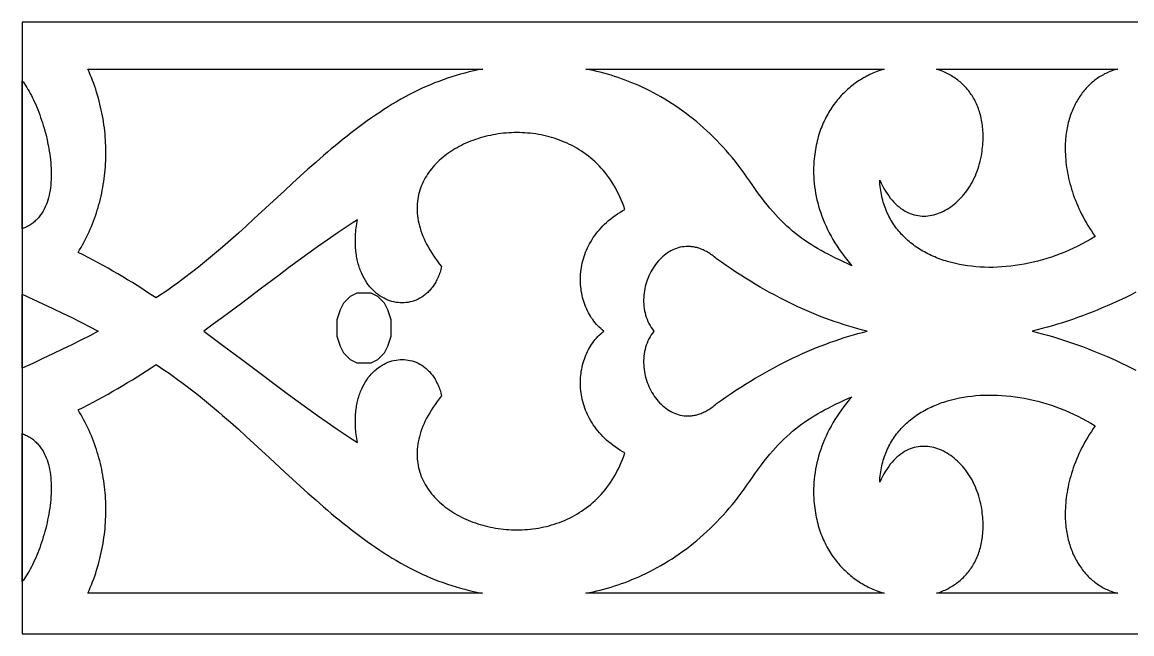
# Model space of a CAD drawing. Extents: x -54 to 62, y 3 to 43.
# Drawn here: x -54.4 to 18.1, y 2.8 to 42.8 of the extents above; entities that cross this region are included whole.
import ezdxf

# ---------------------------------------------------------------- set-up
doc = ezdxf.new("R2010")
doc.units = 0
doc.header["$MEASUREMENT"] = 0
doc.layers.get('0').update_dxf_attribs({"linetype": 'CONTINUOUS'})
doc.layers.add('LAYER_1', color=18, linetype='CONTINUOUS')

msp = doc.modelspace()

# ---------------------------------------------------------------- linework, layer by layer
msp.add_line((-54.409, 42.796), (-54.409, 2.81))
at = {"layer": 'LAYER_1'}
for points in [[(61.976, 42.796), (-54.409, 42.796)], [(18.364, 25.135), (18.051, 24.979), (17.738, 24.827), (17.424, 24.677), (17.108, 24.531), (16.791, 24.388), (16.474, 24.248), (16.155, 24.112), (15.835, 23.979), (15.514, 23.849), (15.192, 23.723), (14.869, 23.601), (14.545, 23.482), (14.22, 23.368), (13.893, 23.257), (13.566, 23.15), (13.237, 23.047), (12.908, 22.948), (12.577, 22.853), (12.245, 22.762), (11.913, 22.676), (11.579, 22.594), (11.913, 22.512), (12.245, 22.426), (12.577, 22.335), (12.908, 22.24), (13.237, 22.141), (13.566, 22.038), (13.893, 21.931), (14.22, 21.82), (14.545, 21.705), (14.869, 21.587), (15.192, 21.464), (15.514, 21.338), (15.835, 21.208), (16.155, 21.075), (16.474, 20.939), (16.791, 20.799), (17.108, 20.656), (17.424, 20.509), (17.738, 20.36), (18.051, 20.207), (18.364, 20.052)], [(-54.409, 2.81), (61.976, 2.81)]]:
    msp.add_lwpolyline(points, dxfattribs=at)
for points in [[(-24.32, 39.731), (-24.614, 39.673), (-24.906, 39.61), (-25.197, 39.542), (-25.487, 39.469), (-25.775, 39.391), (-26.061, 39.308), (-26.346, 39.221), (-26.628, 39.128), (-26.909, 39.031), (-27.188, 38.929), (-27.464, 38.822), (-27.738, 38.711), (-28.009, 38.594), (-28.278, 38.473), (-28.544, 38.347), (-28.808, 38.217), (-29.095, 38.067), (-29.38, 37.914), (-29.664, 37.756), (-29.945, 37.593), (-30.224, 37.426), (-30.501, 37.256), (-30.776, 37.081), (-31.049, 36.902), (-31.32, 36.72), (-31.59, 36.534), (-31.859, 36.344), (-32.125, 36.152), (-32.391, 35.956), (-32.654, 35.757), (-32.917, 35.555), (-33.178, 35.35), (-33.439, 35.143), (-33.698, 34.933), (-33.956, 34.721), (-34.213, 34.506), (-34.469, 34.289), (-34.724, 34.07), (-35.233, 33.627), (-35.739, 33.178), (-36.243, 32.723), (-36.747, 32.263), (-37.249, 31.8), (-38.254, 30.868), (-39.264, 29.935), (-39.771, 29.47), (-40.282, 29.008), (-40.796, 28.551), (-41.313, 28.098), (-41.574, 27.874), (-41.836, 27.651), (-42.099, 27.43), (-42.363, 27.211), (-42.629, 26.994), (-42.896, 26.779), (-43.165, 26.566), (-43.435, 26.356), (-43.707, 26.148), (-43.981, 25.943), (-44.257, 25.741), (-44.534, 25.542), (-44.814, 25.345), (-45.096, 25.152), (-45.379, 24.962), (-45.665, 24.776), (-45.972, 24.978), (-46.28, 25.178), (-46.589, 25.377), (-46.9, 25.573), (-47.212, 25.767), (-47.525, 25.959), (-47.841, 26.149), (-48.158, 26.336), (-48.477, 26.521), (-48.797, 26.704), (-49.12, 26.884), (-49.444, 27.061), (-49.77, 27.236), (-50.098, 27.408), (-50.429, 27.577), (-50.761, 27.743), (-50.662, 27.904), (-50.565, 28.068), (-50.471, 28.233), (-50.38, 28.399), (-50.292, 28.568), (-50.206, 28.737), (-50.123, 28.908), (-50.043, 29.081), (-49.966, 29.254), (-49.891, 29.429), (-49.819, 29.606), (-49.75, 29.784), (-49.684, 29.962), (-49.62, 30.142), (-49.56, 30.323), (-49.502, 30.506), (-49.447, 30.689), (-49.394, 30.873), (-49.345, 31.058), (-49.298, 31.244), (-49.255, 31.431), (-49.214, 31.619), (-49.176, 31.808), (-49.14, 31.997), (-49.108, 32.187), (-49.078, 32.378), (-49.052, 32.569), (-49.028, 32.761), (-49.007, 32.954), (-48.989, 33.147), (-48.973, 33.341), (-48.961, 33.535), (-48.952, 33.729), (-48.945, 33.924), (-48.941, 34.119), (-48.941, 34.314), (-48.943, 34.51), (-48.948, 34.705), (-48.956, 34.901), (-48.967, 35.097), (-48.981, 35.293), (-48.998, 35.49), (-49.017, 35.686), (-49.04, 35.882), (-49.066, 36.078), (-49.094, 36.274), (-49.126, 36.469), (-49.161, 36.665), (-49.198, 36.86), (-49.239, 37.055), (-49.282, 37.25), (-49.329, 37.444), (-49.378, 37.638), (-49.431, 37.831), (-49.486, 38.024), (-49.545, 38.216), (-49.606, 38.408), (-49.671, 38.599), (-49.738, 38.79), (-49.809, 38.98), (-49.883, 39.169), (-49.959, 39.357), (-50.039, 39.545), (-50.122, 39.731)], [(1.918, 39.731), (1.705, 39.664), (1.494, 39.589), (1.285, 39.507), (1.182, 39.462), (1.078, 39.416), (0.976, 39.368), (0.874, 39.318), (0.773, 39.265), (0.672, 39.211), (0.572, 39.155), (0.473, 39.097), (0.375, 39.037), (0.278, 38.976), (0.181, 38.912), (0.086, 38.846), (-0.009, 38.778), (-0.102, 38.709), (-0.195, 38.637), (-0.286, 38.563), (-0.376, 38.488), (-0.466, 38.41), (-0.554, 38.331), (-0.64, 38.249), (-0.726, 38.166), (-0.81, 38.081), (-0.893, 37.993), (-0.975, 37.904), (-1.055, 37.813), (-1.133, 37.72), (-1.211, 37.625), (-1.286, 37.528), (-1.36, 37.429), (-1.433, 37.328), (-1.504, 37.225), (-1.573, 37.12), (-1.641, 37.013), (-1.707, 36.904), (-1.771, 36.793), (-1.833, 36.681), (-1.894, 36.566), (-1.952, 36.449), (-2.009, 36.331), (-2.064, 36.21), (-2.116, 36.088), (-2.167, 35.963), (-2.216, 35.837), (-2.262, 35.708), (-2.307, 35.578), (-2.349, 35.445), (-2.389, 35.311), (-2.427, 35.175), (-2.463, 35.037), (-2.496, 34.896), (-2.527, 34.754), (-2.555, 34.61), (-2.581, 34.464), (-2.605, 34.316), (-2.626, 34.166), (-2.645, 34.014), (-2.661, 33.86), (-2.675, 33.704), (-2.688, 33.501), (-2.696, 33.298), (-2.698, 33.092), (-2.696, 32.886), (-2.688, 32.678), (-2.675, 32.469), (-2.657, 32.258), (-2.633, 32.047), (-2.603, 31.835), (-2.568, 31.622), (-2.526, 31.408), (-2.479, 31.193), (-2.426, 30.978), (-2.368, 30.762), (-2.303, 30.546), (-2.231, 30.329), (-2.154, 30.113), (-2.07, 29.895), (-1.98, 29.678), (-1.884, 29.461), (-1.781, 29.243), (-1.671, 29.026), (-1.555, 28.809), (-1.432, 28.592), (-1.302, 28.376), (-1.165, 28.16), (-1.021, 27.944), (-0.87, 27.729), (-0.712, 27.514), (-0.547, 27.301), (-0.374, 27.088), (-0.194, 26.876), (-0.471, 27.001), (-0.74, 27.126), (-1.002, 27.249), (-1.257, 27.372), (-1.504, 27.496), (-1.746, 27.62), (-1.981, 27.744), (-2.21, 27.871), (-2.434, 27.999), (-2.652, 28.129), (-2.866, 28.262), (-3.076, 28.398), (-3.282, 28.537), (-3.483, 28.681), (-3.682, 28.828), (-3.877, 28.981), (-4.07, 29.138), (-4.26, 29.302), (-4.448, 29.471), (-4.635, 29.646), (-4.82, 29.829), (-5.005, 30.018), (-5.189, 30.216), (-5.372, 30.421), (-5.556, 30.635), (-5.739, 30.858), (-5.924, 31.09), (-6.11, 31.332), (-6.297, 31.584), (-6.486, 31.847), (-6.677, 32.121), (-6.871, 32.406), (-7.053, 32.672), (-7.238, 32.934), (-7.425, 33.19), (-7.616, 33.442), (-7.809, 33.689), (-8.005, 33.931), (-8.204, 34.168), (-8.405, 34.4), (-8.609, 34.627), (-8.815, 34.85), (-9.024, 35.067), (-9.236, 35.28), (-9.45, 35.488), (-9.666, 35.692), (-9.885, 35.89), (-10.105, 36.084), (-10.328, 36.273), (-10.554, 36.458), (-10.781, 36.637), (-11.01, 36.812), (-11.242, 36.982), (-11.475, 37.148), (-11.71, 37.309), (-11.947, 37.465), (-12.186, 37.616), (-12.427, 37.763), (-12.669, 37.906), (-12.913, 38.043), (-13.159, 38.176), (-13.406, 38.305), (-13.655, 38.429), (-13.905, 38.548), (-14.124, 38.648), (-14.345, 38.744), (-14.567, 38.837), (-14.791, 38.927), (-15.017, 39.013), (-15.244, 39.095), (-15.472, 39.174), (-15.702, 39.25), (-15.934, 39.322), (-16.166, 39.391), (-16.4, 39.456), (-16.635, 39.518), (-16.871, 39.577), (-17.109, 39.632), (-17.347, 39.683), (-17.586, 39.731)], [(17.18, 39.731), (17.091, 39.709), (17.002, 39.684), (16.914, 39.656), (16.827, 39.627), (16.74, 39.596), (16.654, 39.562), (16.569, 39.527), (16.484, 39.49), (16.401, 39.45), (16.317, 39.409), (16.235, 39.365), (16.154, 39.32), (16.073, 39.272), (15.993, 39.223), (15.914, 39.171), (15.836, 39.118), (15.759, 39.063), (15.683, 39.005), (15.608, 38.946), (15.534, 38.885), (15.462, 38.822), (15.39, 38.758), (15.319, 38.691), (15.25, 38.622), (15.182, 38.552), (15.115, 38.48), (15.049, 38.406), (14.984, 38.33), (14.921, 38.253), (14.859, 38.173), (14.799, 38.092), (14.739, 38.009), (14.682, 37.924), (14.625, 37.838), (14.57, 37.75), (14.517, 37.66), (14.465, 37.569), (14.415, 37.475), (14.366, 37.38), (14.319, 37.284), (14.274, 37.186), (14.23, 37.086), (14.188, 36.984), (14.147, 36.881), (14.109, 36.776), (14.072, 36.67), (14.037, 36.562), (14.003, 36.453), (13.972, 36.341), (13.942, 36.229), (13.915, 36.115), (13.889, 35.999), (13.865, 35.882), (13.844, 35.763), (13.824, 35.643), (13.806, 35.521), (13.791, 35.398), (13.777, 35.273), (13.766, 35.147), (13.757, 35.02), (13.75, 34.891), (13.745, 34.761), (13.743, 34.629), (13.742, 34.496), (13.745, 34.329), (13.751, 34.161), (13.761, 33.992), (13.774, 33.822), (13.79, 33.651), (13.81, 33.478), (13.834, 33.305), (13.861, 33.13), (13.892, 32.955), (13.926, 32.779), (13.964, 32.602), (14.006, 32.424), (14.052, 32.246), (14.101, 32.067), (14.155, 31.887), (14.212, 31.707), (14.273, 31.526), (14.338, 31.345), (14.408, 31.163), (14.481, 30.981), (14.559, 30.798), (14.64, 30.615), (14.726, 30.432), (14.817, 30.249), (14.911, 30.066), (15.01, 29.882), (15.113, 29.699), (15.221, 29.515), (15.333, 29.331), (15.45, 29.148), (15.571, 28.964), (15.697, 28.781), (15.421, 28.613), (15.142, 28.453), (14.861, 28.3), (14.577, 28.154), (14.292, 28.016), (14.004, 27.885), (13.714, 27.761), (13.423, 27.645), (13.131, 27.536), (12.838, 27.434), (12.544, 27.34), (12.249, 27.252), (11.954, 27.172), (11.658, 27.099), (11.363, 27.034), (11.068, 26.975), (10.773, 26.924), (10.48, 26.88), (10.187, 26.844), (9.895, 26.814), (9.605, 26.792), (9.316, 26.776), (9.029, 26.768), (8.745, 26.767), (8.462, 26.773), (8.182, 26.787), (7.905, 26.807), (7.631, 26.835), (7.36, 26.869), (7.092, 26.911), (6.828, 26.96), (6.568, 27.016), (6.312, 27.078), (6.06, 27.148), (5.936, 27.186), (5.813, 27.225), (5.691, 27.267), (5.57, 27.309), (5.451, 27.354), (5.333, 27.4), (5.216, 27.449), (5.101, 27.498), (4.986, 27.55), (4.874, 27.603), (4.762, 27.659), (4.653, 27.715), (4.544, 27.774), (4.437, 27.834), (4.332, 27.897), (4.228, 27.96), (4.126, 28.026), (4.025, 28.093), (3.926, 28.162), (3.829, 28.233), (3.733, 28.306), (3.639, 28.38), (3.547, 28.456), (3.457, 28.534), (3.368, 28.613), (3.281, 28.694), (3.196, 28.777), (3.113, 28.862), (3.032, 28.948), (2.953, 29.036), (2.876, 29.126), (2.801, 29.218), (2.727, 29.311), (2.656, 29.406), (2.587, 29.503), (2.52, 29.601), (2.456, 29.701), (2.393, 29.803), (2.333, 29.906), (2.274, 30.012), (2.218, 30.119), (2.165, 30.227), (2.114, 30.338), (2.065, 30.45), (2.018, 30.564), (1.974, 30.679), (1.932, 30.796), (1.892, 30.915), (1.856, 31.036), (1.821, 31.158), (1.789, 31.282), (1.76, 31.408), (1.733, 31.535), (1.709, 31.664), (1.688, 31.795), (1.669, 31.928), (1.653, 32.062), (1.64, 32.198), (1.629, 32.335), (1.621, 32.474), (1.712, 32.279), (1.805, 32.092), (1.902, 31.915), (2.001, 31.747), (2.103, 31.587), (2.208, 31.437), (2.315, 31.296), (2.425, 31.163), (2.536, 31.039), (2.65, 30.923), (2.766, 30.815), (2.883, 30.716), (3.002, 30.625), (3.123, 30.542), (3.245, 30.466), (3.368, 30.399), (3.493, 30.339), (3.618, 30.287), (3.745, 30.242), (3.872, 30.204), (4, 30.174), (4.128, 30.15), (4.257, 30.134), (4.386, 30.124), (4.515, 30.121), (4.644, 30.125), (4.773, 30.135), (4.902, 30.152), (5.03, 30.175), (5.158, 30.204), (5.285, 30.239), (5.411, 30.281), (5.537, 30.328), (5.661, 30.38), (5.784, 30.439), (5.906, 30.502), (6.027, 30.571), (6.145, 30.646), (6.263, 30.725), (6.378, 30.81), (6.491, 30.9), (6.603, 30.994), (6.712, 31.093), (6.819, 31.196), (6.923, 31.304), (7.025, 31.417), (7.124, 31.534), (7.22, 31.654), (7.313, 31.779), (7.403, 31.908), (7.489, 32.04), (7.573, 32.176), (7.653, 32.316), (7.729, 32.459), (7.801, 32.606), (7.87, 32.755), (7.935, 32.908), (7.995, 33.064), (8.051, 33.223), (8.103, 33.384), (8.15, 33.548), (8.192, 33.715), (8.23, 33.884), (8.263, 34.055), (8.287, 34.201), (8.308, 34.345), (8.326, 34.487), (8.342, 34.627), (8.354, 34.766), (8.364, 34.902), (8.372, 35.037), (8.376, 35.17), (8.378, 35.301), (8.377, 35.431), (8.374, 35.558), (8.368, 35.684), (8.359, 35.808), (8.348, 35.93), (8.335, 36.051), (8.319, 36.169), (8.301, 36.286), (8.28, 36.401), (8.257, 36.514), (8.232, 36.626), (8.204, 36.735), (8.174, 36.843), (8.142, 36.949), (8.108, 37.053), (8.072, 37.155), (8.033, 37.256), (7.993, 37.355), (7.95, 37.451), (7.906, 37.546), (7.859, 37.64), (7.811, 37.731), (7.76, 37.821), (7.708, 37.909), (7.654, 37.995), (7.598, 38.079), (7.541, 38.161), (7.481, 38.242), (7.42, 38.321), (7.357, 38.398), (7.293, 38.473), (7.227, 38.546), (7.159, 38.618), (7.09, 38.687), (7.019, 38.755), (6.947, 38.821), (6.874, 38.886), (6.799, 38.948), (6.722, 39.009), (6.645, 39.067), (6.566, 39.124), (6.485, 39.18), (6.404, 39.233), (6.321, 39.284), (6.237, 39.334), (6.152, 39.382), (6.066, 39.428), (5.979, 39.472), (5.89, 39.515), (5.801, 39.556), (5.711, 39.594), (5.619, 39.631), (5.527, 39.667), (5.34, 39.731)], [(-54.409, 38.965), (-54.334, 38.865), (-54.258, 38.758), (-54.183, 38.646), (-54.107, 38.528), (-54.032, 38.405), (-53.958, 38.276), (-53.884, 38.142), (-53.811, 38.004), (-53.739, 37.86), (-53.667, 37.713), (-53.597, 37.561), (-53.527, 37.405), (-53.459, 37.246), (-53.393, 37.082), (-53.328, 36.916), (-53.264, 36.747), (-53.203, 36.574), (-53.143, 36.399), (-53.085, 36.222), (-53.029, 36.042), (-52.976, 35.861), (-52.924, 35.677), (-52.875, 35.492), (-52.829, 35.306), (-52.786, 35.119), (-52.745, 34.93), (-52.707, 34.742), (-52.672, 34.552), (-52.64, 34.363), (-52.612, 34.173), (-52.587, 33.984), (-52.565, 33.795), (-52.547, 33.606), (-52.533, 33.419), (-52.522, 33.233), (-52.516, 33.047), (-52.513, 32.864), (-52.515, 32.682), (-52.521, 32.502), (-52.531, 32.325), (-52.546, 32.15), (-52.566, 31.977), (-52.59, 31.807), (-52.62, 31.641), (-52.654, 31.477), (-52.693, 31.318), (-52.738, 31.162), (-52.788, 31.009), (-52.843, 30.861), (-52.904, 30.718), (-52.971, 30.579), (-53.044, 30.445), (-53.122, 30.316), (-53.163, 30.253), (-53.206, 30.192), (-53.251, 30.132), (-53.297, 30.073), (-53.345, 30.016), (-53.394, 29.961), (-53.445, 29.907), (-53.497, 29.854), (-53.551, 29.803), (-53.607, 29.753), (-53.665, 29.706), (-53.724, 29.659), (-53.784, 29.615), (-53.847, 29.572), (-53.911, 29.53), (-53.977, 29.491), (-54.044, 29.453), (-54.114, 29.417), (-54.185, 29.383), (-54.258, 29.351), (-54.333, 29.32), (-54.409, 29.292)], [(-42.539, 22.594), (-41.926, 22.144), (-41.314, 21.69), (-40.09, 20.773), (-38.864, 19.85), (-37.629, 18.924), (-37.007, 18.463), (-36.381, 18.002), (-35.75, 17.544), (-35.115, 17.089), (-34.473, 16.637), (-33.825, 16.189), (-33.499, 15.966), (-33.17, 15.745), (-32.84, 15.525), (-32.508, 15.307), (-32.531, 15.443), (-32.552, 15.577), (-32.571, 15.709), (-32.587, 15.84), (-32.601, 15.969), (-32.613, 16.096), (-32.623, 16.222), (-32.63, 16.346), (-32.635, 16.469), (-32.638, 16.59), (-32.639, 16.709), (-32.638, 16.826), (-32.635, 16.942), (-32.629, 17.056), (-32.622, 17.168), (-32.613, 17.279), (-32.602, 17.388), (-32.589, 17.495), (-32.574, 17.601), (-32.557, 17.705), (-32.539, 17.807), (-32.519, 17.908), (-32.497, 18.007), (-32.473, 18.104), (-32.448, 18.199), (-32.421, 18.293), (-32.392, 18.385), (-32.362, 18.475), (-32.331, 18.564), (-32.298, 18.651), (-32.227, 18.819), (-32.151, 18.981), (-32.069, 19.136), (-31.983, 19.284), (-31.891, 19.424), (-31.795, 19.558), (-31.695, 19.685), (-31.59, 19.804), (-31.482, 19.917), (-31.37, 20.022), (-31.255, 20.121), (-31.137, 20.212), (-31.017, 20.296), (-30.893, 20.373), (-30.768, 20.443), (-30.64, 20.505), (-30.511, 20.56), (-30.38, 20.608), (-30.248, 20.649), (-30.115, 20.682), (-29.982, 20.708), (-29.847, 20.727), (-29.713, 20.738), (-29.579, 20.742), (-29.445, 20.738), (-29.312, 20.727), (-29.18, 20.708), (-29.048, 20.682), (-28.918, 20.649), (-28.79, 20.608), (-28.664, 20.559), (-28.539, 20.503), (-28.418, 20.439), (-28.298, 20.368), (-28.24, 20.329), (-28.182, 20.288), (-28.125, 20.246), (-28.069, 20.202), (-28.014, 20.155), (-27.96, 20.107), (-27.906, 20.057), (-27.854, 20.005), (-27.802, 19.951), (-27.752, 19.895), (-27.702, 19.837), (-27.654, 19.777), (-27.607, 19.716), (-27.561, 19.652), (-27.516, 19.586), (-27.472, 19.519), (-27.43, 19.449), (-27.388, 19.377), (-27.349, 19.304), (-27.31, 19.228), (-27.273, 19.151), (-27.237, 19.072), (-27.203, 18.99), (-27.17, 18.907), (-27.139, 18.822), (-27.109, 18.734), (-27.081, 18.645), (-27.054, 18.554), (-27.029, 18.46), (-27.006, 18.365), (-27.155, 18.179), (-27.296, 17.993), (-27.43, 17.809), (-27.555, 17.626), (-27.673, 17.444), (-27.783, 17.264), (-27.886, 17.084), (-27.982, 16.906), (-28.07, 16.729), (-28.152, 16.554), (-28.226, 16.38), (-28.293, 16.207), (-28.353, 16.036), (-28.407, 15.866), (-28.454, 15.698), (-28.494, 15.532), (-28.528, 15.367), (-28.556, 15.203), (-28.577, 15.042), (-28.592, 14.882), (-28.602, 14.723), (-28.605, 14.567), (-28.602, 14.412), (-28.593, 14.259), (-28.579, 14.108), (-28.56, 13.959), (-28.534, 13.811), (-28.504, 13.666), (-28.468, 13.523), (-28.427, 13.381), (-28.38, 13.242), (-28.329, 13.105), (-28.273, 12.97), (-28.212, 12.837), (-28.147, 12.706), (-28.076, 12.577), (-28.002, 12.451), (-27.923, 12.327), (-27.839, 12.205), (-27.752, 12.086), (-27.66, 11.969), (-27.564, 11.854), (-27.464, 11.742), (-27.361, 11.632), (-27.254, 11.525), (-27.143, 11.421), (-27.028, 11.319), (-26.911, 11.219), (-26.79, 11.122), (-26.665, 11.028), (-26.538, 10.937), (-26.407, 10.848), (-26.274, 10.762), (-26.137, 10.679), (-25.998, 10.599), (-25.857, 10.522), (-25.712, 10.447), (-25.566, 10.376), (-25.416, 10.307), (-25.265, 10.241), (-25.112, 10.179), (-24.956, 10.119), (-24.799, 10.063), (-24.639, 10.01), (-24.478, 9.96), (-24.315, 9.913), (-24.151, 9.869), (-23.985, 9.829), (-23.818, 9.792), (-23.649, 9.758), (-23.479, 9.728), (-23.309, 9.701), (-23.137, 9.677), (-22.964, 9.657), (-22.791, 9.641), (-22.616, 9.628), (-22.442, 9.618), (-22.266, 9.613), (-22.091, 9.61), (-21.915, 9.612), (-21.739, 9.617), (-21.562, 9.626), (-21.386, 9.638), (-21.21, 9.655), (-21.034, 9.675), (-20.858, 9.699), (-20.683, 9.727), (-20.508, 9.759), (-20.334, 9.795), (-20.16, 9.835), (-19.987, 9.879), (-19.815, 9.926), (-19.644, 9.979), (-19.474, 10.035), (-19.305, 10.095), (-19.138, 10.159), (-18.972, 10.228), (-18.807, 10.301), (-18.644, 10.378), (-18.482, 10.46), (-18.323, 10.546), (-18.165, 10.636), (-18.009, 10.731), (-17.855, 10.83), (-17.703, 10.934), (-17.554, 11.042), (-17.406, 11.155), (-17.262, 11.272), (-17.119, 11.394), (-16.98, 11.521), (-16.843, 11.652), (-16.709, 11.788), (-16.578, 11.929), (-16.45, 12.074), (-16.325, 12.225), (-16.203, 12.38), (-16.084, 12.54), (-15.969, 12.705), (-15.858, 12.875), (-15.75, 13.05), (-15.645, 13.23), (-15.545, 13.415), (-15.448, 13.605), (-15.356, 13.8), (-15.267, 14), (-15.183, 14.206), (-15.103, 14.417), (-15.028, 14.633), (-15.196, 14.728), (-15.359, 14.826), (-15.517, 14.927), (-15.669, 15.031), (-15.816, 15.138), (-15.957, 15.248), (-16.094, 15.361), (-16.225, 15.476), (-16.351, 15.593), (-16.472, 15.713), (-16.587, 15.835), (-16.698, 15.959), (-16.804, 16.085), (-16.904, 16.213), (-17, 16.343), (-17.091, 16.475), (-17.177, 16.607), (-17.258, 16.742), (-17.335, 16.878), (-17.406, 17.015), (-17.473, 17.153), (-17.535, 17.292), (-17.593, 17.432), (-17.646, 17.572), (-17.694, 17.714), (-17.738, 17.856), (-17.777, 17.998), (-17.812, 18.141), (-17.842, 18.284), (-17.868, 18.427), (-17.89, 18.571), (-17.907, 18.714), (-17.921, 18.857), (-17.929, 18.999), (-17.934, 19.141), (-17.935, 19.283), (-17.931, 19.424), (-17.923, 19.564), (-17.911, 19.704), (-17.896, 19.842), (-17.876, 19.98), (-17.852, 20.116), (-17.824, 20.251), (-17.793, 20.385), (-17.758, 20.517), (-17.718, 20.647), (-17.676, 20.776), (-17.629, 20.903), (-17.579, 21.028), (-17.525, 21.15), (-17.467, 21.271), (-17.406, 21.39), (-17.341, 21.506), (-17.273, 21.619), (-17.202, 21.73), (-17.127, 21.839), (-17.048, 21.944), (-16.966, 22.047), (-16.881, 22.146), (-16.793, 22.242), (-16.701, 22.336), (-16.607, 22.425), (-16.509, 22.512), (-16.408, 22.594), (-16.509, 22.677), (-16.607, 22.763), (-16.701, 22.852), (-16.793, 22.945), (-16.881, 23.042), (-16.966, 23.141), (-17.048, 23.244), (-17.127, 23.349), (-17.202, 23.457), (-17.273, 23.568), (-17.341, 23.682), (-17.406, 23.798), (-17.467, 23.916), (-17.525, 24.037), (-17.579, 24.16), (-17.629, 24.285), (-17.676, 24.412), (-17.718, 24.54), (-17.758, 24.671), (-17.793, 24.803), (-17.824, 24.936), (-17.852, 25.071), (-17.876, 25.208), (-17.896, 25.345), (-17.911, 25.484), (-17.923, 25.623), (-17.931, 25.764), (-17.935, 25.905), (-17.934, 26.046), (-17.929, 26.189), (-17.921, 26.331), (-17.907, 26.474), (-17.89, 26.617), (-17.868, 26.761), (-17.842, 26.904), (-17.812, 27.047), (-17.777, 27.19), (-17.738, 27.332), (-17.694, 27.474), (-17.646, 27.616), (-17.593, 27.756), (-17.535, 27.896), (-17.473, 28.036), (-17.406, 28.174), (-17.335, 28.31), (-17.258, 28.446), (-17.177, 28.58), (-17.091, 28.713), (-17, 28.845), (-16.904, 28.974), (-16.804, 29.102), (-16.698, 29.228), (-16.587, 29.352), (-16.472, 29.474), (-16.351, 29.594), (-16.225, 29.711), (-16.094, 29.826), (-15.957, 29.938), (-15.816, 30.048), (-15.669, 30.155), (-15.517, 30.259), (-15.359, 30.36), (-15.196, 30.458), (-15.028, 30.552), (-15.103, 30.769), (-15.183, 30.979), (-15.267, 31.185), (-15.356, 31.385), (-15.448, 31.581), (-15.545, 31.771), (-15.645, 31.956), (-15.75, 32.136), (-15.858, 32.311), (-15.969, 32.481), (-16.084, 32.646), (-16.203, 32.806), (-16.325, 32.961), (-16.45, 33.112), (-16.578, 33.258), (-16.709, 33.398), (-16.843, 33.534), (-16.98, 33.666), (-17.119, 33.792), (-17.262, 33.914), (-17.406, 34.032), (-17.554, 34.145), (-17.703, 34.253), (-17.855, 34.357), (-18.009, 34.456), (-18.165, 34.551), (-18.323, 34.641), (-18.482, 34.727), (-18.644, 34.809), (-18.807, 34.886), (-18.972, 34.959), (-19.138, 35.028), (-19.305, 35.092), (-19.474, 35.153), (-19.644, 35.209), (-19.815, 35.261), (-19.987, 35.309), (-20.16, 35.353), (-20.334, 35.393), (-20.508, 35.429), (-20.683, 35.46), (-20.858, 35.488), (-21.034, 35.513), (-21.21, 35.533), (-21.386, 35.549), (-21.562, 35.562), (-21.739, 35.571), (-21.915, 35.576), (-22.091, 35.577), (-22.266, 35.575), (-22.442, 35.569), (-22.616, 35.56), (-22.791, 35.547), (-22.964, 35.53), (-23.137, 35.51), (-23.309, 35.487), (-23.479, 35.46), (-23.649, 35.429), (-23.818, 35.395), (-23.985, 35.358), (-24.151, 35.318), (-24.315, 35.274), (-24.478, 35.228), (-24.639, 35.178), (-24.799, 35.124), (-24.956, 35.068), (-25.112, 35.008), (-25.265, 34.946), (-25.416, 34.88), (-25.566, 34.812), (-25.712, 34.74), (-25.857, 34.666), (-25.998, 34.588), (-26.137, 34.508), (-26.274, 34.425), (-26.407, 34.339), (-26.538, 34.25), (-26.665, 34.159), (-26.79, 34.065), (-26.911, 33.968), (-27.028, 33.868), (-27.143, 33.766), (-27.254, 33.662), (-27.361, 33.555), (-27.464, 33.445), (-27.564, 33.333), (-27.66, 33.218), (-27.752, 33.101), (-27.839, 32.982), (-27.923, 32.86), (-28.002, 32.736), (-28.076, 32.61), (-28.147, 32.481), (-28.212, 32.35), (-28.273, 32.217), (-28.329, 32.082), (-28.38, 31.945), (-28.427, 31.806), (-28.468, 31.664), (-28.504, 31.521), (-28.534, 31.375), (-28.56, 31.228), (-28.579, 31.079), (-28.593, 30.928), (-28.602, 30.775), (-28.605, 30.62), (-28.602, 30.463), (-28.592, 30.305), (-28.577, 30.145), (-28.556, 29.983), (-28.528, 29.82), (-28.494, 29.655), (-28.454, 29.488), (-28.407, 29.32), (-28.353, 29.151), (-28.293, 28.979), (-28.226, 28.807), (-28.152, 28.633), (-28.07, 28.457), (-27.982, 28.281), (-27.886, 28.103), (-27.783, 27.923), (-27.673, 27.743), (-27.555, 27.561), (-27.43, 27.378), (-27.296, 27.193), (-27.155, 27.008), (-27.006, 26.822), (-27.029, 26.727), (-27.054, 26.633), (-27.081, 26.542), (-27.109, 26.453), (-27.139, 26.366), (-27.17, 26.28), (-27.203, 26.197), (-27.237, 26.116), (-27.273, 26.036), (-27.31, 25.959), (-27.349, 25.884), (-27.388, 25.81), (-27.43, 25.739), (-27.472, 25.669), (-27.516, 25.602), (-27.561, 25.536), (-27.607, 25.472), (-27.654, 25.411), (-27.702, 25.351), (-27.752, 25.293), (-27.802, 25.237), (-27.854, 25.183), (-27.906, 25.131), (-27.96, 25.081), (-28.014, 25.033), (-28.069, 24.987), (-28.125, 24.942), (-28.182, 24.9), (-28.24, 24.859), (-28.298, 24.821), (-28.418, 24.749), (-28.539, 24.686), (-28.664, 24.629), (-28.79, 24.581), (-28.918, 24.54), (-29.048, 24.506), (-29.18, 24.48), (-29.312, 24.462), (-29.445, 24.451), (-29.579, 24.447), (-29.713, 24.451), (-29.847, 24.462), (-29.982, 24.481), (-30.115, 24.507), (-30.248, 24.54), (-30.38, 24.581), (-30.511, 24.628), (-30.64, 24.684), (-30.768, 24.746), (-30.893, 24.816), (-31.017, 24.893), (-31.137, 24.977), (-31.255, 25.068), (-31.37, 25.166), (-31.482, 25.272), (-31.59, 25.384), (-31.695, 25.504), (-31.795, 25.631), (-31.891, 25.764), (-31.983, 25.905), (-32.069, 26.053), (-32.151, 26.208), (-32.227, 26.369), (-32.298, 26.538), (-32.331, 26.625), (-32.362, 26.713), (-32.392, 26.804), (-32.421, 26.896), (-32.448, 26.989), (-32.473, 27.085), (-32.497, 27.182), (-32.519, 27.281), (-32.539, 27.381), (-32.557, 27.484), (-32.574, 27.588), (-32.589, 27.693), (-32.602, 27.801), (-32.613, 27.91), (-32.622, 28.021), (-32.629, 28.133), (-32.635, 28.247), (-32.638, 28.363), (-32.639, 28.48), (-32.638, 28.599), (-32.635, 28.72), (-32.63, 28.843), (-32.623, 28.967), (-32.613, 29.093), (-32.601, 29.22), (-32.587, 29.349), (-32.571, 29.48), (-32.552, 29.612), (-32.531, 29.746), (-32.508, 29.882), (-32.84, 29.664), (-33.17, 29.444), (-33.499, 29.223), (-33.825, 29.001), (-34.473, 28.552), (-35.115, 28.1), (-35.75, 27.645), (-36.381, 27.186), (-37.007, 26.726), (-37.629, 26.264), (-38.864, 25.338), (-40.09, 24.415), (-41.314, 23.498), (-41.926, 23.044)], [(-13.127, 22.595), (-13.126, 22.595), (-13.127, 22.594), (-13.126, 22.594), (-13.127, 22.594), (-13.221, 22.472), (-13.307, 22.347), (-13.386, 22.218), (-13.457, 22.087), (-13.522, 21.954), (-13.58, 21.818), (-13.631, 21.681), (-13.675, 21.541), (-13.712, 21.4), (-13.743, 21.258), (-13.768, 21.114), (-13.787, 20.97), (-13.799, 20.824), (-13.806, 20.679), (-13.806, 20.533), (-13.801, 20.387), (-13.79, 20.241), (-13.774, 20.096), (-13.752, 19.952), (-13.725, 19.808), (-13.693, 19.666), (-13.656, 19.525), (-13.613, 19.386), (-13.566, 19.248), (-13.514, 19.112), (-13.458, 18.979), (-13.397, 18.848), (-13.331, 18.72), (-13.262, 18.595), (-13.188, 18.474), (-13.11, 18.355), (-13.029, 18.24), (-12.943, 18.13), (-12.854, 18.023), (-12.761, 17.92), (-12.665, 17.822), (-12.565, 17.729), (-12.463, 17.641), (-12.357, 17.558), (-12.248, 17.481), (-12.136, 17.409), (-12.022, 17.344), (-11.905, 17.284), (-11.785, 17.231), (-11.663, 17.184), (-11.539, 17.145), (-11.412, 17.112), (-11.283, 17.087), (-11.153, 17.069), (-11.021, 17.059), (-10.954, 17.057), (-10.886, 17.057), (-10.819, 17.059), (-10.751, 17.063), (-10.682, 17.069), (-10.614, 17.077), (-10.544, 17.088), (-10.475, 17.1), (-10.405, 17.115), (-10.335, 17.132), (-10.265, 17.152), (-10.194, 17.174), (-10.123, 17.198), (-10.052, 17.224), (-9.981, 17.253), (-9.909, 17.284), (-9.838, 17.318), (-9.766, 17.354), (-9.694, 17.393), (-9.621, 17.434), (-9.549, 17.478), (-9.477, 17.524), (-9.404, 17.573), (-9.331, 17.625), (-9.258, 17.679), (-9.185, 17.736), (-9.113, 17.796), (-9.04, 17.858), (-8.721, 18.085), (-8.403, 18.306), (-8.086, 18.521), (-7.769, 18.732), (-7.454, 18.937), (-7.139, 19.136), (-6.824, 19.331), (-6.511, 19.52), (-6.198, 19.704), (-5.886, 19.882), (-5.574, 20.056), (-5.263, 20.225), (-4.954, 20.389), (-4.644, 20.547), (-4.336, 20.701), (-4.028, 20.85), (-3.721, 20.994), (-3.415, 21.133), (-3.109, 21.267), (-2.804, 21.397), (-2.5, 21.521), (-2.197, 21.642), (-1.894, 21.757), (-1.593, 21.868), (-1.292, 21.974), (-0.991, 22.076), (-0.692, 22.174), (-0.393, 22.266), (-0.095, 22.355), (0.202, 22.439), (0.499, 22.519), (0.794, 22.594), (0.499, 22.669), (0.202, 22.749), (-0.095, 22.833), (-0.393, 22.921), (-0.692, 23.013), (-0.991, 23.11), (-1.292, 23.212), (-1.593, 23.318), (-1.894, 23.429), (-2.197, 23.544), (-2.5, 23.664), (-2.804, 23.789), (-3.109, 23.919), (-3.415, 24.053), (-3.721, 24.192), (-4.028, 24.336), (-4.336, 24.485), (-4.644, 24.639), (-4.954, 24.798), (-5.263, 24.961), (-5.574, 25.13), (-5.886, 25.304), (-6.198, 25.483), (-6.511, 25.667), (-6.824, 25.857), (-7.139, 26.052), (-7.454, 26.252), (-7.769, 26.457), (-8.086, 26.668), (-8.403, 26.884), (-8.721, 27.105), (-9.04, 27.332), (-9.113, 27.395), (-9.185, 27.454), (-9.258, 27.511), (-9.331, 27.566), (-9.404, 27.617), (-9.477, 27.666), (-9.549, 27.712), (-9.621, 27.756), (-9.694, 27.797), (-9.766, 27.836), (-9.838, 27.872), (-9.909, 27.906), (-9.981, 27.937), (-10.052, 27.966), (-10.123, 27.992), (-10.194, 28.016), (-10.265, 28.038), (-10.335, 28.057), (-10.405, 28.074), (-10.475, 28.089), (-10.544, 28.102), (-10.614, 28.112), (-10.682, 28.12), (-10.751, 28.126), (-10.819, 28.131), (-10.886, 28.132), (-10.954, 28.132), (-11.021, 28.13), (-11.153, 28.12), (-11.283, 28.102), (-11.412, 28.077), (-11.539, 28.044), (-11.663, 28.004), (-11.785, 27.958), (-11.905, 27.904), (-12.022, 27.845), (-12.136, 27.779), (-12.248, 27.707), (-12.357, 27.63), (-12.463, 27.547), (-12.565, 27.459), (-12.665, 27.366), (-12.761, 27.268), (-12.854, 27.166), (-12.943, 27.059), (-13.029, 26.948), (-13.11, 26.833), (-13.188, 26.715), (-13.262, 26.593), (-13.331, 26.468), (-13.397, 26.34), (-13.458, 26.209), (-13.514, 26.076), (-13.566, 25.941), (-13.613, 25.803), (-13.656, 25.664), (-13.693, 25.523), (-13.725, 25.38), (-13.752, 25.237), (-13.774, 25.092), (-13.79, 24.947), (-13.801, 24.802), (-13.806, 24.656), (-13.806, 24.51), (-13.799, 24.364), (-13.787, 24.219), (-13.768, 24.075), (-13.743, 23.931), (-13.712, 23.789), (-13.675, 23.647), (-13.631, 23.508), (-13.58, 23.37), (-13.522, 23.234), (-13.457, 23.101), (-13.386, 22.97), (-13.307, 22.842), (-13.221, 22.717)], [(-54.409, 25.017), (-53.721, 24.699), (-53.055, 24.387), (-52.408, 24.081), (-51.78, 23.778), (-51.17, 23.479), (-50.577, 23.183), (-49.998, 22.888), (-49.435, 22.594), (-49.998, 22.301), (-50.577, 22.006), (-51.17, 21.709), (-51.78, 21.41), (-52.408, 21.107), (-53.055, 20.8), (-53.721, 20.489), (-54.409, 20.173)], [(-32.514, 20.505), (-32.952, 20.724), (-33.39, 21.161), (-33.609, 21.599), (-33.828, 22.256), (-33.828, 23.351), (-33.609, 24.007), (-33.39, 24.445), (-32.952, 24.883), (-32.514, 25.102), (-31.639, 25.102), (-31.201, 24.883), (-30.763, 24.445), (-30.544, 24.007), (-30.325, 23.351), (-30.325, 22.256), (-30.544, 21.599), (-30.763, 21.161), (-31.201, 20.724), (-31.639, 20.505)], [(-50.122, 5.458), (-50.039, 5.644), (-49.96, 5.832), (-49.883, 6.02), (-49.809, 6.209), (-49.739, 6.399), (-49.671, 6.59), (-49.606, 6.781), (-49.545, 6.973), (-49.486, 7.165), (-49.431, 7.358), (-49.378, 7.551), (-49.329, 7.745), (-49.282, 7.939), (-49.239, 8.134), (-49.198, 8.329), (-49.161, 8.524), (-49.126, 8.719), (-49.095, 8.915), (-49.066, 9.111), (-49.04, 9.306), (-49.018, 9.502), (-48.998, 9.699), (-48.981, 9.895), (-48.967, 10.091), (-48.956, 10.287), (-48.948, 10.482), (-48.943, 10.678), (-48.941, 10.874), (-48.941, 11.069), (-48.945, 11.264), (-48.952, 11.459), (-48.961, 11.653), (-48.973, 11.847), (-48.989, 12.04), (-49.007, 12.233), (-49.028, 12.426), (-49.051, 12.618), (-49.078, 12.809), (-49.108, 13), (-49.14, 13.19), (-49.175, 13.379), (-49.214, 13.568), (-49.255, 13.756), (-49.298, 13.943), (-49.345, 14.129), (-49.394, 14.314), (-49.447, 14.498), (-49.502, 14.681), (-49.56, 14.864), (-49.62, 15.045), (-49.684, 15.225), (-49.75, 15.404), (-49.819, 15.581), (-49.891, 15.758), (-49.966, 15.933), (-50.043, 16.107), (-50.123, 16.279), (-50.206, 16.45), (-50.292, 16.62), (-50.38, 16.788), (-50.471, 16.955), (-50.565, 17.12), (-50.662, 17.284), (-50.761, 17.445), (-50.429, 17.612), (-50.098, 17.781), (-49.77, 17.954), (-49.444, 18.128), (-49.12, 18.306), (-48.797, 18.486), (-48.477, 18.668), (-48.158, 18.853), (-47.841, 19.04), (-47.525, 19.23), (-47.212, 19.422), (-46.9, 19.615), (-46.589, 19.811), (-46.28, 20.009), (-45.972, 20.209), (-45.665, 20.411), (-45.379, 20.224), (-45.096, 20.034), (-44.814, 19.841), (-44.534, 19.645), (-44.257, 19.446), (-43.981, 19.243), (-43.707, 19.038), (-43.435, 18.831), (-43.165, 18.621), (-42.896, 18.408), (-42.629, 18.193), (-42.363, 17.976), (-42.099, 17.757), (-41.836, 17.536), (-41.574, 17.314), (-41.313, 17.089), (-40.796, 16.637), (-40.282, 16.179), (-39.771, 15.718), (-39.264, 15.253), (-38.254, 14.32), (-37.249, 13.388), (-36.747, 12.925), (-36.243, 12.466), (-35.739, 12.011), (-35.233, 11.561), (-34.724, 11.118), (-34.469, 10.899), (-34.213, 10.682), (-33.956, 10.468), (-33.698, 10.255), (-33.439, 10.045), (-33.178, 9.838), (-32.917, 9.633), (-32.654, 9.431), (-32.391, 9.232), (-32.125, 9.036), (-31.859, 8.843), (-31.59, 8.654), (-31.32, 8.468), (-31.049, 8.285), (-30.776, 8.107), (-30.501, 7.932), (-30.224, 7.761), (-29.945, 7.594), (-29.664, 7.431), (-29.38, 7.273), (-29.095, 7.119), (-28.808, 6.97), (-28.544, 6.839), (-28.278, 6.714), (-28.009, 6.593), (-27.738, 6.476), (-27.464, 6.365), (-27.188, 6.258), (-26.909, 6.157), (-26.629, 6.06), (-26.346, 5.968), (-26.062, 5.88), (-25.776, 5.798), (-25.488, 5.72), (-25.199, 5.647), (-24.908, 5.579), (-24.616, 5.516), (-24.322, 5.458)], [(-17.586, 5.458), (-17.347, 5.506), (-17.109, 5.557), (-16.871, 5.612), (-16.635, 5.671), (-16.4, 5.732), (-16.166, 5.798), (-15.934, 5.866), (-15.702, 5.938), (-15.472, 6.014), (-15.244, 6.093), (-15.017, 6.176), (-14.791, 6.262), (-14.567, 6.351), (-14.345, 6.444), (-14.124, 6.54), (-13.905, 6.64), (-13.655, 6.76), (-13.406, 6.883), (-13.159, 7.012), (-12.913, 7.145), (-12.669, 7.283), (-12.427, 7.425), (-12.186, 7.572), (-11.947, 7.723), (-11.71, 7.879), (-11.475, 8.04), (-11.242, 8.206), (-11.01, 8.376), (-10.781, 8.551), (-10.554, 8.73), (-10.328, 8.915), (-10.105, 9.104), (-9.885, 9.298), (-9.666, 9.496), (-9.45, 9.7), (-9.236, 9.908), (-9.024, 10.121), (-8.815, 10.339), (-8.609, 10.561), (-8.405, 10.789), (-8.204, 11.021), (-8.005, 11.259), (-7.809, 11.501), (-7.616, 11.748), (-7.425, 12), (-7.238, 12.257), (-7.053, 12.519), (-6.871, 12.786), (-6.677, 13.071), (-6.486, 13.345), (-6.297, 13.607), (-6.11, 13.859), (-5.924, 14.101), (-5.739, 14.333), (-5.556, 14.556), (-5.372, 14.77), (-5.189, 14.975), (-5.005, 15.172), (-4.82, 15.362), (-4.635, 15.544), (-4.448, 15.72), (-4.26, 15.889), (-4.07, 16.052), (-3.877, 16.209), (-3.682, 16.361), (-3.483, 16.509), (-3.282, 16.652), (-3.076, 16.792), (-2.866, 16.927), (-2.652, 17.06), (-2.434, 17.19), (-2.21, 17.318), (-1.981, 17.444), (-1.746, 17.569), (-1.504, 17.693), (-1.257, 17.816), (-1.002, 17.939), (-0.74, 18.062), (-0.471, 18.186), (-0.194, 18.311), (-0.374, 18.099), (-0.547, 17.887), (-0.712, 17.673), (-0.87, 17.459), (-1.021, 17.244), (-1.165, 17.029), (-1.302, 16.813), (-1.432, 16.596), (-1.555, 16.38), (-1.671, 16.163), (-1.781, 15.945), (-1.884, 15.728), (-1.98, 15.511), (-2.07, 15.294), (-2.154, 15.077), (-2.231, 14.86), (-2.303, 14.643), (-2.368, 14.427), (-2.426, 14.211), (-2.479, 13.996), (-2.526, 13.781), (-2.568, 13.567), (-2.603, 13.354), (-2.633, 13.142), (-2.657, 12.93), (-2.675, 12.72), (-2.688, 12.511), (-2.696, 12.303), (-2.698, 12.096), (-2.696, 11.89), (-2.688, 11.686), (-2.675, 11.484), (-2.661, 11.328), (-2.645, 11.174), (-2.626, 11.022), (-2.605, 10.872), (-2.581, 10.724), (-2.555, 10.577), (-2.527, 10.433), (-2.496, 10.291), (-2.463, 10.151), (-2.427, 10.013), (-2.389, 9.876), (-2.349, 9.742), (-2.307, 9.61), (-2.262, 9.479), (-2.216, 9.351), (-2.167, 9.224), (-2.116, 9.1), (-2.064, 8.977), (-2.009, 8.857), (-1.952, 8.738), (-1.893, 8.622), (-1.833, 8.507), (-1.771, 8.394), (-1.707, 8.283), (-1.641, 8.175), (-1.573, 8.068), (-1.504, 7.963), (-1.433, 7.86), (-1.36, 7.759), (-1.286, 7.66), (-1.21, 7.563), (-1.133, 7.468), (-1.055, 7.375), (-0.974, 7.284), (-0.893, 7.195), (-0.81, 7.107), (-0.726, 7.022), (-0.64, 6.939), (-0.553, 6.857), (-0.465, 6.778), (-0.376, 6.7), (-0.286, 6.625), (-0.195, 6.551), (-0.102, 6.48), (-0.009, 6.41), (0.086, 6.342), (0.182, 6.277), (0.278, 6.213), (0.375, 6.151), (0.473, 6.091), (0.572, 6.033), (0.672, 5.977), (0.773, 5.923), (0.874, 5.871), (0.976, 5.821), (1.079, 5.773), (1.182, 5.727), (1.285, 5.682), (1.494, 5.6), (1.705, 5.525), (1.918, 5.458)], [(5.339, 5.458), (5.526, 5.522), (5.618, 5.558), (5.71, 5.595), (5.8, 5.633), (5.889, 5.674), (5.978, 5.716), (6.065, 5.761), (6.151, 5.807), (6.236, 5.854), (6.32, 5.904), (6.403, 5.956), (6.485, 6.009), (6.565, 6.064), (6.644, 6.121), (6.722, 6.18), (6.798, 6.24), (6.873, 6.303), (6.947, 6.367), (7.019, 6.433), (7.089, 6.501), (7.159, 6.57), (7.226, 6.642), (7.292, 6.715), (7.357, 6.79), (7.42, 6.867), (7.481, 6.946), (7.54, 7.026), (7.598, 7.109), (7.654, 7.193), (7.708, 7.279), (7.76, 7.367), (7.81, 7.456), (7.859, 7.548), (7.905, 7.641), (7.95, 7.736), (7.992, 7.833), (8.033, 7.931), (8.071, 8.032), (8.108, 8.134), (8.142, 8.238), (8.174, 8.344), (8.204, 8.452), (8.231, 8.561), (8.257, 8.672), (8.28, 8.786), (8.3, 8.901), (8.319, 9.017), (8.335, 9.136), (8.348, 9.256), (8.359, 9.378), (8.368, 9.502), (8.374, 9.628), (8.377, 9.755), (8.378, 9.885), (8.376, 10.016), (8.372, 10.149), (8.364, 10.284), (8.354, 10.42), (8.342, 10.559), (8.326, 10.699), (8.308, 10.841), (8.287, 10.985), (8.263, 11.13), (8.23, 11.301), (8.192, 11.47), (8.15, 11.637), (8.103, 11.801), (8.051, 11.963), (7.995, 12.121), (7.935, 12.277), (7.87, 12.43), (7.801, 12.58), (7.729, 12.726), (7.653, 12.869), (7.573, 13.009), (7.489, 13.145), (7.403, 13.278), (7.313, 13.407), (7.22, 13.531), (7.124, 13.652), (7.025, 13.769), (6.923, 13.881), (6.819, 13.99), (6.712, 14.093), (6.603, 14.192), (6.491, 14.287), (6.378, 14.376), (6.263, 14.461), (6.145, 14.541), (6.027, 14.615), (5.906, 14.684), (5.784, 14.748), (5.661, 14.807), (5.537, 14.86), (5.411, 14.907), (5.285, 14.948), (5.158, 14.983), (5.03, 15.013), (4.902, 15.036), (4.773, 15.052), (4.644, 15.063), (4.515, 15.067), (4.386, 15.064), (4.257, 15.055), (4.128, 15.038), (4, 15.015), (3.872, 14.985), (3.745, 14.947), (3.618, 14.902), (3.493, 14.85), (3.368, 14.79), (3.245, 14.723), (3.123, 14.648), (3.002, 14.565), (2.883, 14.474), (2.766, 14.375), (2.65, 14.267), (2.536, 14.152), (2.425, 14.028), (2.315, 13.895), (2.208, 13.754), (2.103, 13.603), (2.001, 13.444), (1.902, 13.276), (1.805, 13.099), (1.712, 12.913), (1.621, 12.717), (1.629, 12.856), (1.64, 12.994), (1.653, 13.129), (1.669, 13.263), (1.688, 13.396), (1.709, 13.526), (1.733, 13.655), (1.76, 13.783), (1.789, 13.908), (1.821, 14.032), (1.856, 14.154), (1.892, 14.275), (1.932, 14.393), (1.974, 14.511), (2.018, 14.626), (2.065, 14.74), (2.114, 14.852), (2.165, 14.962), (2.218, 15.071), (2.274, 15.177), (2.333, 15.283), (2.393, 15.386), (2.456, 15.488), (2.52, 15.588), (2.587, 15.686), (2.656, 15.783), (2.727, 15.878), (2.801, 15.971), (2.876, 16.062), (2.953, 16.152), (3.032, 16.24), (3.113, 16.327), (3.196, 16.411), (3.281, 16.494), (3.368, 16.575), (3.457, 16.655), (3.547, 16.732), (3.639, 16.808), (3.733, 16.883), (3.829, 16.955), (3.926, 17.026), (4.025, 17.095), (4.126, 17.162), (4.228, 17.228), (4.332, 17.292), (4.437, 17.354), (4.544, 17.414), (4.653, 17.473), (4.762, 17.53), (4.874, 17.585), (4.986, 17.638), (5.101, 17.69), (5.216, 17.74), (5.333, 17.788), (5.451, 17.834), (5.57, 17.879), (5.691, 17.922), (5.813, 17.963), (5.936, 18.002), (6.06, 18.04), (6.312, 18.11), (6.568, 18.173), (6.828, 18.229), (7.092, 18.278), (7.36, 18.32), (7.631, 18.354), (7.905, 18.382), (8.182, 18.403), (8.462, 18.416), (8.745, 18.422), (9.029, 18.421), (9.316, 18.413), (9.605, 18.398), (9.895, 18.376), (10.187, 18.347), (10.48, 18.31), (10.773, 18.266), (11.068, 18.215), (11.363, 18.157), (11.658, 18.091), (11.954, 18.019), (12.249, 17.939), (12.544, 17.851), (12.838, 17.757), (13.131, 17.655), (13.423, 17.546), (13.714, 17.43), (14.004, 17.306), (14.292, 17.175), (14.577, 17.037), (14.861, 16.892), (15.142, 16.739), (15.421, 16.578), (15.697, 16.411), (15.571, 16.227), (15.45, 16.044), (15.333, 15.86), (15.221, 15.676), (15.113, 15.493), (15.01, 15.309), (14.911, 15.125), (14.817, 14.942), (14.726, 14.758), (14.64, 14.575), (14.559, 14.392), (14.481, 14.21), (14.408, 14.027), (14.338, 13.845), (14.273, 13.664), (14.212, 13.483), (14.155, 13.302), (14.101, 13.123), (14.052, 12.943), (14.006, 12.765), (13.964, 12.587), (13.926, 12.41), (13.892, 12.234), (13.861, 12.059), (13.834, 11.884), (13.81, 11.711), (13.79, 11.538), (13.774, 11.367), (13.761, 11.197), (13.751, 11.028), (13.745, 10.86), (13.742, 10.693), (13.743, 10.56), (13.745, 10.429), (13.75, 10.298), (13.757, 10.17), (13.766, 10.042), (13.777, 9.916), (13.791, 9.792), (13.806, 9.668), (13.824, 9.547), (13.843, 9.427), (13.865, 9.308), (13.889, 9.191), (13.914, 9.075), (13.942, 8.961), (13.972, 8.849), (14.003, 8.738), (14.036, 8.628), (14.071, 8.52), (14.108, 8.414), (14.147, 8.309), (14.187, 8.206), (14.229, 8.105), (14.273, 8.005), (14.318, 7.907), (14.365, 7.81), (14.414, 7.715), (14.464, 7.622), (14.516, 7.53), (14.569, 7.44), (14.624, 7.352), (14.68, 7.266), (14.738, 7.181), (14.797, 7.098), (14.857, 7.017), (14.919, 6.938), (14.982, 6.86), (15.046, 6.784), (15.112, 6.71), (15.179, 6.638), (15.247, 6.568), (15.317, 6.499), (15.387, 6.433), (15.459, 6.368), (15.531, 6.305), (15.605, 6.244), (15.68, 6.185), (15.756, 6.127), (15.833, 6.072), (15.91, 6.019), (15.989, 5.967), (16.069, 5.918), (16.149, 5.87), (16.231, 5.825), (16.313, 5.781), (16.396, 5.74), (16.48, 5.7), (16.564, 5.663), (16.649, 5.627), (16.735, 5.594), (16.822, 5.562), (16.909, 5.533), (16.997, 5.506), (17.085, 5.481), (17.174, 5.458)], [(-54.409, 15.897), (-54.333, 15.869), (-54.258, 15.838), (-54.185, 15.806), (-54.114, 15.772), (-54.044, 15.735), (-53.977, 15.698), (-53.911, 15.658), (-53.847, 15.617), (-53.784, 15.574), (-53.724, 15.529), (-53.665, 15.483), (-53.607, 15.435), (-53.551, 15.385), (-53.497, 15.334), (-53.445, 15.281), (-53.394, 15.227), (-53.345, 15.172), (-53.297, 15.115), (-53.251, 15.056), (-53.206, 14.996), (-53.163, 14.935), (-53.122, 14.872), (-53.044, 14.743), (-52.971, 14.609), (-52.904, 14.47), (-52.843, 14.326), (-52.788, 14.178), (-52.738, 14.026), (-52.693, 13.869), (-52.654, 13.71), (-52.62, 13.546), (-52.59, 13.379), (-52.566, 13.21), (-52.546, 13.037), (-52.531, 12.862), (-52.521, 12.684), (-52.515, 12.504), (-52.513, 12.323), (-52.516, 12.139), (-52.522, 11.954), (-52.533, 11.768), (-52.547, 11.58), (-52.565, 11.392), (-52.587, 11.203), (-52.612, 11.014), (-52.64, 10.824), (-52.672, 10.634), (-52.707, 10.445), (-52.745, 10.256), (-52.786, 10.068), (-52.829, 9.881), (-52.875, 9.694), (-52.924, 9.51), (-52.976, 9.326), (-53.029, 9.145), (-53.085, 8.965), (-53.143, 8.788), (-53.203, 8.613), (-53.264, 8.441), (-53.328, 8.271), (-53.393, 8.105), (-53.459, 7.942), (-53.527, 7.783), (-53.597, 7.627), (-53.667, 7.476), (-53.739, 7.328), (-53.811, 7.185), (-53.884, 7.047), (-53.958, 6.913), (-54.032, 6.785), (-54.107, 6.661), (-54.183, 6.544), (-54.258, 6.432), (-54.334, 6.326), (-54.409, 6.226)]]:
    msp.add_lwpolyline(points, close=True, dxfattribs=at)

doc.saveas('drawing.dxf')
